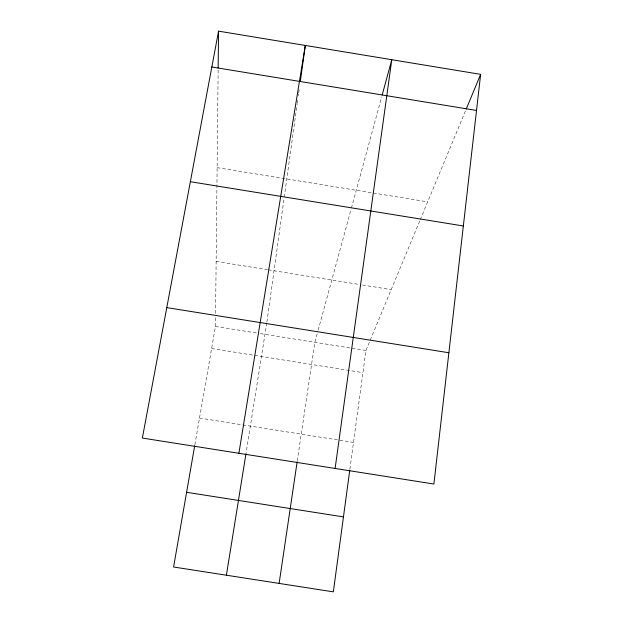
<?xml version="1.0" encoding="UTF-8"?>
<svg xmlns="http://www.w3.org/2000/svg" width="623" height="623" viewBox="0 0 623 623"><rect width="100%" height="100%" fill="white"/><g stroke="black" fill="none" stroke-linecap="round" stroke-linejoin="round"><path stroke-width="0.47" stroke-dasharray="3.12 2.34" d="M194.874 444.705L215.457 326.429L215.55 317.13M215.589 313.408L218.151 68.989M349.9 469.158L365.927 350.469L419.902 220.558M266.792 322.901L246.124 452.789M266.924 321.951L284.111 198.114M284.244 197.156L297.124 104.345M297.257 103.387L297.786 99.555M298.316 95.74L298.581 93.839M298.713 92.889L299.242 89.097M297.288 460.856L314.856 342.307L317.909 331.086M318.166 330.143L351.154 208.985M351.411 208.051L381.689 96.814M420.268 219.67L465.864 109.928M199.508 418.064L241.779 424.746M242.736 424.902L353.514 442.423M215.457 326.429L256.59 333.001M260.414 333.609L365.927 350.469M211.61 348.53L362.936 372.655M216.134 261.434L267.384 269.681M268.334 269.837L358.638 284.361M362.469 284.984L391.213 289.609M217.116 167.642L427.674 201.852"/><path stroke-width="0.93" d="M218.159 68.016L218.548 31.15L480.637 74.355L433.904 484.032L142.363 438.062L218.548 31.15M349.776 470.116L333.336 591.85L173.591 567L194.711 445.663M300.294 81.504L305.301 45.448L238.889 453.279M335.104 468.457L391.789 59.707L382.195 94.953M279.12 583.416L297.148 461.814M226.406 575.216L245.968 453.746M466.23 109.041L480.637 74.355M186.596 492.295L343.452 516.903M166.785 307.614L448.879 352.743M190.358 181.706L463.341 225.985M211.836 66.988L476.525 110.458"/></g></svg>
